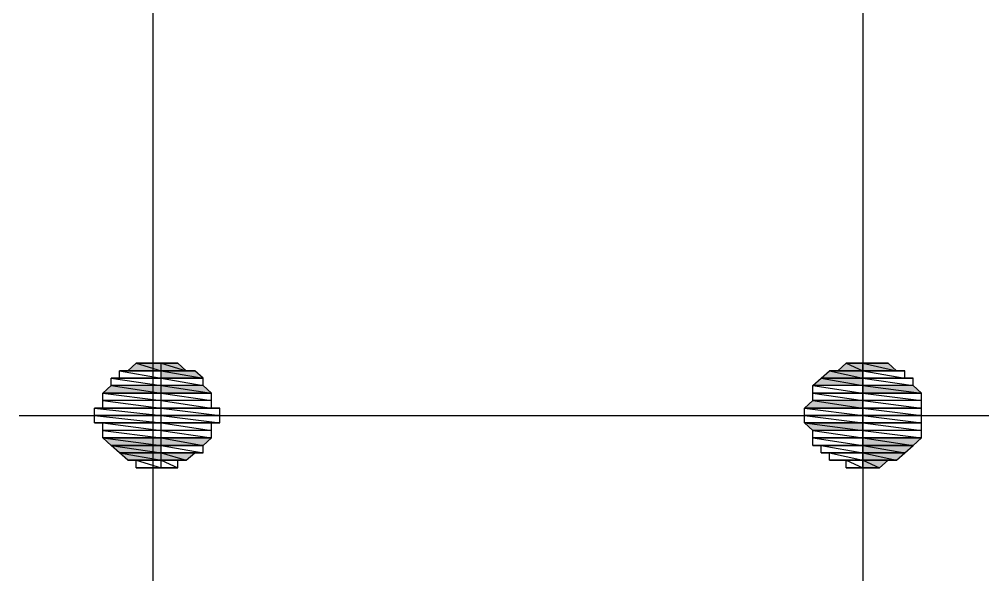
# Model space of a CAD drawing. Header units: millimetres. Extents: x 0 to 420, y 0 to 297.
# Drawn here: x 165.36 to 170.06, y 32.231 to 34.939 of the extents above; entities that cross this region are included whole.
import ezdxf

# ---------------------------------------------------------------- set-up
doc = ezdxf.new("R2010")
doc.units = ezdxf.units.MM

# ---------------------------------------------------------------- blocks, each defined once
blk = doc.blocks.new('0_TCM_4503_AIVD_AD_NOTE_BLOCK-43744247-2023')
at = {"linetype": 'Continuous'}
for points in [[(165.8899, 33.2253), (166.0529, 33.2253), (165.9307, 33.2617)], [(165.9307, 33.2617), (166.0529, 33.2253), (166.0529, 33.2617)], [(166.0529, 33.2617), (166.1751, 33.2253), (166.1344, 33.2617)], [(166.0529, 33.2253), (166.1751, 33.2253), (166.0529, 33.2617)], [(169.3533, 33.2253), (169.4755, 33.2253), (169.394, 33.2617)], [(169.394, 33.2617), (169.4755, 33.2253), (169.4755, 33.2617)], [(169.4755, 33.2617), (169.6385, 33.2253), (169.5978, 33.2617)], [(169.4755, 33.2253), (169.6385, 33.2253), (169.4755, 33.2617)], [(166.0529, 33.2253), (166.2566, 33.1889), (166.2159, 33.2253)], [(166.0529, 33.1889), (166.2566, 33.1889), (166.0529, 33.2253)], [(169.2311, 33.1526), (169.4755, 33.1526), (169.2718, 33.1889)], [(169.2718, 33.1889), (169.4755, 33.1889), (169.3126, 33.2253)], [(169.2718, 33.1889), (169.4755, 33.1526), (169.4755, 33.1889)], [(169.3126, 33.2253), (169.3533, 33.2253), (169.4755, 33.2253)], [(169.3126, 33.2253), (169.4755, 33.1889), (169.4755, 33.2253)], [(165.7677, 33.1162), (166.0529, 33.1162), (165.8084, 33.1526)], [(165.8084, 33.1526), (166.0529, 33.1162), (166.0529, 33.1526)], [(166.0529, 33.1526), (166.2974, 33.1162), (166.2566, 33.1526)], [(166.0529, 33.1162), (166.2974, 33.1162), (166.0529, 33.1526)], [(169.4755, 33.1526), (169.7608, 33.1162), (169.72, 33.1526)], [(169.4755, 33.1162), (169.7608, 33.1162), (169.4755, 33.1526)], [(169.1903, 33.0434), (169.4755, 33.0434), (169.2311, 33.0798)], [(169.2311, 33.0798), (169.4755, 33.0434), (169.4755, 33.0798)], [(169.1903, 32.9706), (169.4755, 32.9342), (169.4755, 32.9706)], [(169.2311, 32.9342), (169.4755, 32.9342), (169.1903, 32.9706)], [(165.7677, 32.8978), (166.0529, 32.8614), (166.0529, 32.8978)], [(165.8084, 32.8614), (166.0529, 32.8614), (165.7677, 32.8978)], [(166.0529, 32.8978), (166.2566, 32.8614), (166.2974, 32.8978)], [(166.0529, 32.8614), (166.2566, 32.8614), (166.0529, 32.8978)], [(169.4755, 32.8978), (169.72, 32.8614), (169.7608, 32.8978)], [(169.4755, 32.8614), (169.72, 32.8614), (169.4755, 32.8978)], [(165.8084, 32.8614), (166.0529, 32.8251), (166.0529, 32.8614)], [(165.8492, 32.8251), (166.0529, 32.8251), (165.8084, 32.8614)], [(169.4755, 32.8614), (169.6793, 32.8251), (169.72, 32.8614)], [(169.4755, 32.8251), (169.6793, 32.8251), (169.4755, 32.8614)], [(165.8492, 32.8251), (166.0529, 32.7887), (166.0529, 32.8251)], [(165.8899, 32.7887), (166.0529, 32.7887), (165.8492, 32.8251)], [(166.0529, 32.8251), (166.1751, 32.7887), (166.2159, 32.8251)], [(166.0529, 32.7887), (166.1751, 32.7887), (166.0529, 32.8251)], [(169.4755, 32.8251), (169.6385, 32.7887), (169.6793, 32.8251)], [(169.4755, 32.7887), (169.6385, 32.7887), (169.4755, 32.8251)], [(169.4755, 32.7887), (169.557, 32.7523), (169.5978, 32.7887)], [(169.4755, 32.7523), (169.557, 32.7523), (169.4755, 32.7887)]]:
    blk.add_hatch(color=7, dxfattribs=at).paths.add_polyline_path(points)
at = {"color": 7, "linetype": 'Continuous'}
for p, q in [((166.0122, 42.9578), (166.0122, 32.4414)), ((166.0122, 37.7012), (166.0122, 24.2736)), ((169.4755, 37.7376), (169.4755, 24.3464)), ((165.8899, 33.2253), (165.9307, 33.2617)), ((166.0529, 33.2617), (165.9307, 33.2617)), ((165.9307, 33.2617), (165.9714, 33.2617)), ((166.0529, 33.2617), (165.9307, 33.2617)), ((165.9307, 33.2617), (166.0529, 33.2617)), ((165.9307, 33.2617), (166.0529, 33.2617)), ((166.0529, 33.2617), (165.9307, 33.2617)), ((166.0529, 33.2617), (165.9307, 33.2617)), ((165.9307, 33.2617), (166.0529, 33.2253)), ((165.9307, 33.2617), (166.0529, 33.2253)), ((166.0529, 33.2617), (165.9714, 33.2617)), ((165.9714, 33.2617), (166.0122, 33.2617)), ((166.0529, 33.2617), (165.9714, 33.2617)), ((165.9714, 33.2617), (166.0529, 33.2617)), ((165.9714, 33.2617), (166.0529, 33.2617)), ((166.0122, 33.2617), (166.0529, 33.2617)), ((166.0529, 33.2617), (166.0122, 33.2617)), ((166.0122, 33.2617), (166.0529, 33.2617)), ((166.0122, 33.2617), (166.0529, 33.2617)), ((166.0529, 33.2617), (166.0122, 33.2617)), ((166.0529, 33.2253), (166.0529, 33.2617)), ((166.0529, 33.2617), (166.0936, 33.2617)), ((166.0936, 33.2617), (166.0529, 33.2617)), ((166.0936, 33.2617), (166.0529, 33.2617)), ((166.0529, 33.2617), (166.0936, 33.2617)), ((166.1344, 33.2617), (166.0529, 33.2617)), ((166.0529, 33.2617), (166.1344, 33.2617)), ((166.0529, 33.2617), (166.1344, 33.2617)), ((166.1344, 33.2617), (166.0529, 33.2617)), ((166.1344, 33.2617), (166.0529, 33.2617)), ((166.0529, 33.2617), (166.1344, 33.2617)), ((166.1344, 33.2617), (166.0529, 33.2617)), ((166.0529, 33.2617), (166.0936, 33.2617)), ((166.1344, 33.2617), (166.0529, 33.2617)), ((166.0529, 33.2617), (166.1751, 33.2253)), ((166.0529, 33.2617), (166.1751, 33.2253)), ((166.0529, 33.2253), (166.0529, 33.2617)), ((166.0936, 33.2617), (166.1344, 33.2617)), ((166.1751, 33.2253), (166.1344, 33.2617)), ((169.3533, 33.2253), (169.394, 33.2617)), ((169.4755, 33.2617), (169.394, 33.2617)), ((169.394, 33.2617), (169.4348, 33.2617)), ((169.4755, 33.2617), (169.394, 33.2617)), ((169.394, 33.2617), (169.4755, 33.2617)), ((169.394, 33.2617), (169.4755, 33.2617)), ((169.4755, 33.2617), (169.394, 33.2617)), ((169.4755, 33.2617), (169.394, 33.2617)), ((169.394, 33.2617), (169.4755, 33.2253)), ((169.394, 33.2617), (169.4755, 33.2253)), ((169.4755, 33.2617), (169.4348, 33.2617)), ((169.4348, 33.2617), (169.4755, 33.2617)), ((169.4755, 33.2617), (169.4348, 33.2617)), ((169.4348, 33.2617), (169.4755, 33.2617)), ((169.4348, 33.2617), (169.4755, 33.2617)), ((169.4755, 33.2253), (169.4755, 33.2617)), ((169.4755, 33.2617), (169.5163, 33.2617)), ((169.5163, 33.2617), (169.4755, 33.2617)), ((169.557, 33.2617), (169.4755, 33.2617)), ((169.4755, 33.2617), (169.557, 33.2617)), ((169.4755, 33.2617), (169.557, 33.2617)), ((169.557, 33.2617), (169.4755, 33.2617)), ((169.557, 33.2617), (169.4755, 33.2617)), ((169.4755, 33.2617), (169.557, 33.2617)), ((169.557, 33.2617), (169.4755, 33.2617)), ((169.4755, 33.2617), (169.5163, 33.2617)), ((169.5978, 33.2617), (169.4755, 33.2617)), ((169.4755, 33.2617), (169.5978, 33.2617)), ((169.5978, 33.2617), (169.4755, 33.2617)), ((169.4755, 33.2617), (169.557, 33.2617)), ((169.5978, 33.2617), (169.4755, 33.2617)), ((169.4755, 33.2617), (169.6385, 33.2253)), ((169.4755, 33.2617), (169.6385, 33.2253)), ((169.4755, 33.2253), (169.4755, 33.2617)), ((169.5163, 33.2617), (169.557, 33.2617)), ((169.557, 33.2617), (169.5978, 33.2617)), ((169.6385, 33.2253), (169.5978, 33.2617)), ((165.8492, 33.1889), (165.8084, 33.1889)), ((165.8084, 33.1889), (166.0529, 33.1889)), ((166.0529, 33.1889), (165.8084, 33.1889)), ((165.8084, 33.1889), (166.0529, 33.1526)), ((165.8084, 33.1889), (166.0529, 33.1526)), ((165.8084, 33.1526), (165.8084, 33.1889)), ((166.0529, 33.2253), (165.8492, 33.2253)), ((165.8492, 33.2253), (165.8899, 33.2253)), ((166.0529, 33.2253), (165.8492, 33.2253)), ((165.8492, 33.2253), (166.0529, 33.1889)), ((165.8492, 33.2253), (166.0529, 33.1889)), ((165.8492, 33.1889), (165.8492, 33.2253)), ((166.0529, 33.1889), (165.8492, 33.1889)), ((166.0529, 33.1889), (165.8492, 33.1889)), ((165.8492, 33.1889), (166.0529, 33.1889)), ((166.0529, 33.1889), (165.8492, 33.1889)), ((166.0529, 33.2253), (165.8899, 33.2253)), ((166.0529, 33.2253), (165.8899, 33.2253)), ((165.8899, 33.2253), (166.0529, 33.2253)), ((165.8899, 33.2253), (166.0529, 33.2253)), ((166.0529, 33.2253), (165.8899, 33.2253)), ((166.0529, 33.2253), (165.8899, 33.2253)), ((165.8899, 33.2253), (166.0529, 33.2253)), ((165.8899, 33.2253), (166.0529, 33.2253)), ((166.0529, 33.1889), (166.0529, 33.2253)), ((166.1751, 33.2253), (166.0529, 33.2253)), ((166.1751, 33.2253), (166.0529, 33.2253)), ((166.0529, 33.2253), (166.1751, 33.2253)), ((166.0529, 33.2253), (166.1751, 33.2253)), ((166.1751, 33.2253), (166.0529, 33.2253)), ((166.2159, 33.2253), (166.0529, 33.2253)), ((166.0529, 33.2253), (166.2159, 33.2253)), ((166.2159, 33.2253), (166.0529, 33.2253)), ((166.0529, 33.2253), (166.1751, 33.2253)), ((166.2159, 33.2253), (166.0529, 33.2253)), ((166.0529, 33.2253), (166.2566, 33.1889)), ((166.0529, 33.2253), (166.2566, 33.1889)), ((166.0529, 33.1889), (166.0529, 33.2253)), ((166.0529, 33.1526), (166.0529, 33.1889)), ((166.2566, 33.1889), (166.0529, 33.1889)), ((166.2566, 33.1889), (166.0529, 33.1889)), ((166.0529, 33.1889), (166.2566, 33.1889)), ((166.0529, 33.1889), (166.2566, 33.1889)), ((166.2566, 33.1889), (166.0529, 33.1889)), ((166.2566, 33.1889), (166.0529, 33.1889)), ((166.0529, 33.1889), (166.2566, 33.1526)), ((166.0529, 33.1889), (166.2566, 33.1526)), ((166.0529, 33.1526), (166.0529, 33.1889)), ((166.1751, 33.2253), (166.2159, 33.2253)), ((166.2566, 33.1889), (166.2159, 33.2253)), ((166.2566, 33.1526), (166.2566, 33.1889)), ((169.2311, 33.1526), (169.2718, 33.1889)), ((169.2718, 33.1889), (169.3126, 33.2253)), ((169.4755, 33.1889), (169.2718, 33.1889)), ((169.4755, 33.1889), (169.2718, 33.1889)), ((169.2718, 33.1889), (169.4755, 33.1889)), ((169.2718, 33.1889), (169.4755, 33.1889)), ((169.4755, 33.1889), (169.2718, 33.1889)), ((169.4755, 33.1889), (169.2718, 33.1889)), ((169.2718, 33.1889), (169.4755, 33.1526)), ((169.2718, 33.1889), (169.4755, 33.1526)), ((169.3533, 33.2253), (169.3126, 33.2253)), ((169.3126, 33.2253), (169.4755, 33.2253)), ((169.4755, 33.2253), (169.3126, 33.2253)), ((169.3126, 33.2253), (169.4755, 33.2253)), ((169.4755, 33.2253), (169.3126, 33.2253)), ((169.3126, 33.2253), (169.4755, 33.2253)), ((169.4755, 33.2253), (169.3126, 33.2253)), ((169.3126, 33.2253), (169.4755, 33.1889)), ((169.3126, 33.2253), (169.4755, 33.1889)), ((169.4755, 33.2253), (169.3533, 33.2253)), ((169.4755, 33.2253), (169.3533, 33.2253)), ((169.3533, 33.2253), (169.4755, 33.2253)), ((169.4755, 33.2253), (169.3533, 33.2253)), ((169.4755, 33.1889), (169.4755, 33.2253)), ((169.6385, 33.2253), (169.4755, 33.2253)), ((169.6385, 33.2253), (169.4755, 33.2253)), ((169.4755, 33.2253), (169.6385, 33.2253)), ((169.4755, 33.2253), (169.6385, 33.2253)), ((169.6385, 33.2253), (169.4755, 33.2253)), ((169.6793, 33.2253), (169.4755, 33.2253)), ((169.4755, 33.2253), (169.6793, 33.2253)), ((169.6793, 33.2253), (169.4755, 33.2253)), ((169.4755, 33.2253), (169.6385, 33.2253)), ((169.6793, 33.2253), (169.4755, 33.2253)), ((169.4755, 33.2253), (169.6793, 33.1889)), ((169.4755, 33.2253), (169.6793, 33.1889)), ((169.4755, 33.1889), (169.4755, 33.2253)), ((169.4755, 33.1526), (169.4755, 33.1889)), ((169.6793, 33.1889), (169.4755, 33.1889)), ((169.72, 33.1889), (169.4755, 33.1889)), ((169.4755, 33.1889), (169.72, 33.1889)), ((169.72, 33.1889), (169.4755, 33.1889)), ((169.4755, 33.1889), (169.6793, 33.1889)), ((169.72, 33.1889), (169.4755, 33.1889)), ((169.4755, 33.1889), (169.72, 33.1526)), ((169.4755, 33.1889), (169.72, 33.1526)), ((169.4755, 33.1526), (169.4755, 33.1889)), ((169.6385, 33.2253), (169.6793, 33.2253)), ((169.6793, 33.1889), (169.6793, 33.2253)), ((169.6793, 33.1889), (169.72, 33.1889)), ((169.72, 33.1526), (169.72, 33.1889)), ((165.7677, 33.1162), (165.8084, 33.1526)), ((166.0529, 33.1526), (165.8084, 33.1526)), ((166.0529, 33.1526), (165.8084, 33.1526)), ((165.8084, 33.1526), (166.0529, 33.1162)), ((165.8084, 33.1526), (166.0529, 33.1162)), ((166.0529, 33.1162), (166.0529, 33.1526)), ((166.2566, 33.1526), (166.0529, 33.1526)), ((166.2566, 33.1526), (166.0529, 33.1526)), ((166.0529, 33.1526), (166.2974, 33.1162)), ((166.0529, 33.1526), (166.2974, 33.1162)), ((166.0529, 33.1162), (166.0529, 33.1526)), ((166.2974, 33.1162), (166.2566, 33.1526)), ((169.4755, 33.1526), (169.2311, 33.1526)), ((169.4755, 33.1526), (169.2311, 33.1526)), ((169.2311, 33.1526), (169.4755, 33.1162)), ((169.2311, 33.1526), (169.4755, 33.1162)), ((169.2311, 33.1162), (169.2311, 33.1526)), ((169.4755, 33.1162), (169.4755, 33.1526)), ((169.72, 33.1526), (169.4755, 33.1526)), ((169.72, 33.1526), (169.4755, 33.1526)), ((169.4755, 33.1526), (169.7608, 33.1162)), ((169.4755, 33.1526), (169.7608, 33.1162)), ((169.4755, 33.1162), (169.4755, 33.1526)), ((169.7608, 33.1162), (169.72, 33.1526)), ((166.0529, 33.1162), (165.7677, 33.1162)), ((166.0529, 33.1162), (165.7677, 33.1162)), ((165.7677, 33.1162), (166.0529, 33.1162)), ((165.7677, 33.1162), (166.0529, 33.1162)), ((166.0529, 33.1162), (165.7677, 33.1162)), ((166.0529, 33.1162), (165.7677, 33.1162)), ((165.7677, 33.1162), (166.0529, 33.0798)), ((165.7677, 33.1162), (166.0529, 33.0798)), ((165.7677, 33.0798), (165.7677, 33.1162)), ((166.0529, 33.0798), (166.0529, 33.1162)), ((166.2974, 33.1162), (166.0529, 33.1162)), ((166.2974, 33.1162), (166.0529, 33.1162)), ((166.0529, 33.1162), (166.2974, 33.1162)), ((166.0529, 33.1162), (166.2974, 33.1162)), ((166.2974, 33.1162), (166.0529, 33.1162)), ((166.2974, 33.1162), (166.0529, 33.1162)), ((166.0529, 33.1162), (166.2974, 33.0798)), ((166.0529, 33.1162), (166.2974, 33.0798)), ((166.0529, 33.0798), (166.0529, 33.1162)), ((166.2974, 33.0798), (166.2974, 33.1162)), ((169.4755, 33.1162), (169.2311, 33.1162)), ((169.4755, 33.1162), (169.2311, 33.1162)), ((169.2311, 33.1162), (169.4755, 33.1162)), ((169.2311, 33.1162), (169.4755, 33.1162)), ((169.4755, 33.1162), (169.2311, 33.1162)), ((169.4755, 33.1162), (169.2311, 33.1162)), ((169.2311, 33.1162), (169.4755, 33.0798)), ((169.2311, 33.1162), (169.4755, 33.0798)), ((169.2311, 33.0798), (169.2311, 33.1162)), ((169.4755, 33.0798), (169.4755, 33.1162)), ((169.7608, 33.1162), (169.4755, 33.1162)), ((169.7608, 33.1162), (169.4755, 33.1162)), ((169.4755, 33.1162), (169.7608, 33.1162)), ((169.4755, 33.1162), (169.7608, 33.1162)), ((169.7608, 33.1162), (169.4755, 33.1162)), ((169.7608, 33.1162), (169.4755, 33.1162)), ((169.4755, 33.1162), (169.7608, 33.0798)), ((169.4755, 33.1162), (169.7608, 33.0798)), ((169.4755, 33.0798), (169.4755, 33.1162)), ((169.7608, 33.0798), (169.7608, 33.1162)), ((165.7677, 33.0434), (165.7269, 33.0434)), ((165.7269, 33.0434), (166.0529, 33.0434)), ((166.0529, 33.0434), (165.7269, 33.0434)), ((165.7269, 33.0434), (166.0529, 33.007)), ((165.7269, 33.0434), (166.0529, 33.007)), ((165.7269, 33.007), (165.7269, 33.0434)), ((166.0529, 33.0798), (165.7677, 33.0798)), ((166.0529, 33.0798), (165.7677, 33.0798)), ((165.7677, 33.0798), (166.0529, 33.0434)), ((165.7677, 33.0798), (166.0529, 33.0434)), ((165.7677, 33.0434), (165.7677, 33.0798)), ((166.0529, 33.0434), (165.7677, 33.0434)), ((166.0529, 33.0434), (165.7677, 33.0434)), ((165.7677, 33.0434), (166.0529, 33.0434)), ((166.0529, 33.0434), (165.7677, 33.0434)), ((166.0529, 33.0434), (166.0529, 33.0798)), ((166.2974, 33.0798), (166.0529, 33.0798)), ((166.2974, 33.0798), (166.0529, 33.0798)), ((166.0529, 33.0798), (166.2974, 33.0434)), ((166.0529, 33.0798), (166.2974, 33.0434)), ((166.0529, 33.0434), (166.0529, 33.0798)), ((166.0529, 33.007), (166.0529, 33.0434)), ((166.2974, 33.0434), (166.0529, 33.0434)), ((166.3381, 33.0434), (166.0529, 33.0434)), ((166.0529, 33.0434), (166.3381, 33.0434)), ((166.3381, 33.0434), (166.0529, 33.0434)), ((166.0529, 33.0434), (166.2974, 33.0434)), ((166.3381, 33.0434), (166.0529, 33.0434)), ((166.0529, 33.0434), (166.3381, 33.007)), ((166.0529, 33.0434), (166.3381, 33.007)), ((166.0529, 33.007), (166.0529, 33.0434)), ((166.2974, 33.0434), (166.2974, 33.0798)), ((166.2974, 33.0434), (166.3381, 33.0434)), ((166.3381, 33.007), (166.3381, 33.0434)), ((169.1903, 33.0434), (169.2311, 33.0798)), ((169.4755, 33.0434), (169.1903, 33.0434)), ((169.4755, 33.0434), (169.1903, 33.0434)), ((169.1903, 33.0434), (169.4755, 33.0434)), ((169.1903, 33.0434), (169.4755, 33.0434)), ((169.4755, 33.0434), (169.1903, 33.0434)), ((169.4755, 33.0434), (169.1903, 33.0434)), ((169.1903, 33.0434), (169.4755, 33.007)), ((169.1903, 33.0434), (169.4755, 33.007)), ((169.1903, 33.007), (169.1903, 33.0434)), ((169.4755, 33.0798), (169.2311, 33.0798)), ((169.4755, 33.0798), (169.2311, 33.0798)), ((169.2311, 33.0798), (169.4755, 33.0434)), ((169.2311, 33.0798), (169.4755, 33.0434)), ((169.4755, 33.0434), (169.4755, 33.0798)), ((169.7608, 33.0798), (169.4755, 33.0798)), ((169.7608, 33.0798), (169.4755, 33.0798)), ((169.4755, 33.0798), (169.7608, 33.0434)), ((169.4755, 33.0798), (169.7608, 33.0434)), ((169.4755, 33.0434), (169.4755, 33.0798)), ((169.4755, 33.007), (169.4755, 33.0434)), ((169.7608, 33.0434), (169.4755, 33.0434)), ((169.7608, 33.0434), (169.4755, 33.0434)), ((169.4755, 33.0434), (169.7608, 33.0434)), ((169.4755, 33.0434), (169.7608, 33.0434)), ((169.7608, 33.0434), (169.4755, 33.0434)), ((169.7608, 33.0434), (169.4755, 33.0434)), ((169.4755, 33.0434), (169.7608, 33.007)), ((169.4755, 33.0434), (169.7608, 33.007)), ((169.4755, 33.007), (169.4755, 33.0434)), ((169.7608, 33.0434), (169.7608, 33.0798)), ((169.7608, 33.007), (169.7608, 33.0434)), ((165.3602, 33.007), (173.5909, 33.007)), ((166.0529, 33.007), (165.7269, 33.007)), ((166.0529, 33.007), (165.7269, 33.007)), ((165.7269, 33.007), (166.0529, 32.9706)), ((165.7269, 33.007), (166.0529, 32.9706)), ((165.7269, 32.9706), (165.7269, 33.007)), ((166.0529, 32.9706), (166.0529, 33.007)), ((166.3381, 33.007), (166.0529, 33.007)), ((166.3381, 33.007), (166.0529, 33.007)), ((166.0529, 33.007), (166.3381, 32.9706)), ((166.0529, 33.007), (166.3381, 32.9706)), ((166.0529, 32.9706), (166.0529, 33.007)), ((166.3381, 32.9706), (166.3381, 33.007)), ((169.4755, 33.007), (169.1903, 33.007)), ((169.4755, 33.007), (169.1903, 33.007)), ((169.1903, 33.007), (169.4755, 32.9706)), ((169.1903, 33.007), (169.4755, 32.9706)), ((169.1903, 32.9706), (169.1903, 33.007)), ((169.4755, 32.9706), (169.4755, 33.007)), ((169.7608, 33.007), (169.4755, 33.007)), ((169.7608, 33.007), (169.4755, 33.007)), ((169.4755, 33.007), (169.7608, 32.9706)), ((169.4755, 33.007), (169.7608, 32.9706)), ((169.4755, 32.9706), (169.4755, 33.007)), ((169.7608, 32.9706), (169.7608, 33.007)), ((166.0529, 32.9706), (165.7269, 32.9706)), ((166.0529, 32.9706), (165.7269, 32.9706)), ((165.7269, 32.9706), (165.7677, 32.9706)), ((165.7269, 32.9706), (166.0529, 32.9706)), ((166.0529, 32.9706), (165.7269, 32.9706)), ((165.7677, 32.9706), (166.0529, 32.9706)), ((166.0529, 32.9706), (165.7677, 32.9706)), ((165.7677, 32.9706), (166.0529, 32.9342)), ((165.7677, 32.9706), (166.0529, 32.9342)), ((165.7677, 32.9342), (165.7677, 32.9706)), ((166.0529, 32.9342), (166.0529, 32.9706)), ((166.3381, 32.9706), (166.0529, 32.9706)), ((166.2974, 32.9706), (166.0529, 32.9706)), ((166.0529, 32.9706), (166.2974, 32.9706)), ((166.2974, 32.9706), (166.0529, 32.9706)), ((166.0529, 32.9706), (166.3381, 32.9706)), ((166.2974, 32.9706), (166.0529, 32.9706)), ((166.0529, 32.9706), (166.2974, 32.9342)), ((166.0529, 32.9706), (166.2974, 32.9342)), ((166.0529, 32.9342), (166.0529, 32.9706)), ((166.3381, 32.9706), (166.2974, 32.9706)), ((166.2974, 32.9342), (166.2974, 32.9706)), ((169.4755, 32.9706), (169.1903, 32.9706)), ((169.4755, 32.9706), (169.1903, 32.9706)), ((169.1903, 32.9706), (169.4755, 32.9706)), ((169.1903, 32.9706), (169.4755, 32.9706)), ((169.4755, 32.9706), (169.1903, 32.9706)), ((169.4755, 32.9706), (169.1903, 32.9706)), ((169.1903, 32.9706), (169.4755, 32.9342)), ((169.1903, 32.9706), (169.4755, 32.9342)), ((169.2311, 32.9342), (169.1903, 32.9706)), ((169.7608, 32.9706), (169.4755, 32.9706)), ((169.4755, 32.9706), (169.7608, 32.9342)), ((169.4755, 32.9706), (169.7608, 32.9342)), ((169.4755, 32.9342), (169.4755, 32.9706)), ((169.4755, 32.9342), (169.4755, 32.9706)), ((169.7608, 32.9706), (169.4755, 32.9706)), ((169.7608, 32.9706), (169.4755, 32.9706)), ((169.4755, 32.9706), (169.7608, 32.9706)), ((169.4755, 32.9706), (169.7608, 32.9706)), ((169.7608, 32.9706), (169.4755, 32.9706)), ((169.7608, 32.9342), (169.7608, 32.9706)), ((166.0529, 32.9342), (165.7677, 32.9342)), ((166.0529, 32.9342), (165.7677, 32.9342)), ((165.7677, 32.9342), (166.0529, 32.8978)), ((165.7677, 32.9342), (166.0529, 32.8978)), ((165.7677, 32.8978), (165.7677, 32.9342)), ((166.0529, 32.8978), (165.7677, 32.8978)), ((166.0529, 32.8978), (165.7677, 32.8978)), ((165.7677, 32.8978), (166.0529, 32.8978)), ((165.7677, 32.8978), (166.0529, 32.8978)), ((166.0529, 32.8978), (165.7677, 32.8978)), ((166.0529, 32.8978), (165.7677, 32.8978)), ((165.7677, 32.8978), (166.0529, 32.8614)), ((165.7677, 32.8978), (166.0529, 32.8614)), ((165.8084, 32.8614), (165.7677, 32.8978)), ((166.0529, 32.8978), (166.0529, 32.9342)), ((166.2974, 32.9342), (166.0529, 32.9342)), ((166.2974, 32.9342), (166.0529, 32.9342)), ((166.0529, 32.9342), (166.2974, 32.8978)), ((166.0529, 32.9342), (166.2974, 32.8978)), ((166.0529, 32.8978), (166.0529, 32.9342)), ((166.0529, 32.8614), (166.0529, 32.8978)), ((166.2974, 32.8978), (166.0529, 32.8978)), ((166.2974, 32.8978), (166.0529, 32.8978)), ((166.0529, 32.8978), (166.2974, 32.8978)), ((166.0529, 32.8978), (166.2974, 32.8978)), ((166.2974, 32.8978), (166.0529, 32.8978)), ((166.2974, 32.8978), (166.0529, 32.8978)), ((166.0529, 32.8978), (166.2566, 32.8614)), ((166.0529, 32.8978), (166.2566, 32.8614)), ((166.0529, 32.8614), (166.0529, 32.8978)), ((166.2566, 32.8614), (166.2974, 32.8978)), ((166.2974, 32.8978), (166.2974, 32.9342)), ((169.4755, 32.9342), (169.2311, 32.9342)), ((169.4755, 32.9342), (169.2311, 32.9342)), ((169.2311, 32.9342), (169.4755, 32.8978)), ((169.2311, 32.9342), (169.4755, 32.8978)), ((169.2311, 32.8978), (169.2311, 32.9342)), ((169.4755, 32.8978), (169.2311, 32.8978)), ((169.4755, 32.8978), (169.2311, 32.8978)), ((169.2311, 32.8978), (169.4755, 32.8978)), ((169.2311, 32.8978), (169.4755, 32.8978)), ((169.4755, 32.8978), (169.2311, 32.8978)), ((169.4755, 32.8978), (169.2311, 32.8978)), ((169.2311, 32.8978), (169.4755, 32.8614)), ((169.2311, 32.8978), (169.4755, 32.8614)), ((169.2311, 32.8614), (169.2311, 32.8978)), ((169.7608, 32.9342), (169.4755, 32.9342)), ((169.7608, 32.9342), (169.4755, 32.9342)), ((169.4755, 32.9342), (169.7608, 32.8978)), ((169.4755, 32.9342), (169.7608, 32.8978)), ((169.4755, 32.8978), (169.4755, 32.9342)), ((169.4755, 32.8978), (169.4755, 32.9342)), ((169.7608, 32.8978), (169.4755, 32.8978)), ((169.7608, 32.8978), (169.4755, 32.8978)), ((169.4755, 32.8978), (169.7608, 32.8978)), ((169.4755, 32.8978), (169.7608, 32.8978)), ((169.7608, 32.8978), (169.4755, 32.8978)), ((169.7608, 32.8978), (169.4755, 32.8978)), ((169.4755, 32.8978), (169.72, 32.8614)), ((169.4755, 32.8978), (169.72, 32.8614)), ((169.4755, 32.8614), (169.4755, 32.8978)), ((169.4755, 32.8614), (169.4755, 32.8978)), ((169.72, 32.8614), (169.7608, 32.8978)), ((169.7608, 32.8978), (169.7608, 32.9342)), ((166.0529, 32.8614), (165.8084, 32.8614)), ((166.0529, 32.8614), (165.8084, 32.8614)), ((165.8084, 32.8614), (166.0529, 32.8614)), ((165.8084, 32.8614), (166.0529, 32.8614)), ((166.0529, 32.8614), (165.8084, 32.8614)), ((166.0529, 32.8614), (165.8084, 32.8614)), ((165.8084, 32.8614), (166.0529, 32.8251)), ((165.8084, 32.8614), (166.0529, 32.8251)), ((165.8492, 32.8251), (165.8084, 32.8614)), ((166.0529, 32.8251), (166.0529, 32.8614)), ((166.2566, 32.8614), (166.0529, 32.8614)), ((166.2566, 32.8614), (166.0529, 32.8614)), ((166.0529, 32.8614), (166.2566, 32.8614)), ((166.0529, 32.8614), (166.2566, 32.8614)), ((166.2566, 32.8614), (166.0529, 32.8614)), ((166.2566, 32.8614), (166.0529, 32.8614)), ((166.0529, 32.8614), (166.2566, 32.8251)), ((166.0529, 32.8614), (166.2566, 32.8251)), ((166.0529, 32.8251), (166.0529, 32.8614)), ((166.2566, 32.8251), (166.2566, 32.8614)), ((169.4755, 32.8614), (169.2311, 32.8614)), ((169.4755, 32.8614), (169.2311, 32.8614)), ((169.2311, 32.8614), (169.2718, 32.8614)), ((169.2311, 32.8614), (169.4755, 32.8614)), ((169.4755, 32.8614), (169.2311, 32.8614)), ((169.2718, 32.8614), (169.4755, 32.8614)), ((169.4755, 32.8614), (169.2718, 32.8614)), ((169.2718, 32.8614), (169.4755, 32.8251)), ((169.2718, 32.8614), (169.4755, 32.8251)), ((169.2718, 32.8251), (169.2718, 32.8614)), ((169.72, 32.8614), (169.4755, 32.8614)), ((169.72, 32.8614), (169.4755, 32.8614)), ((169.4755, 32.8614), (169.72, 32.8614)), ((169.4755, 32.8614), (169.72, 32.8614)), ((169.72, 32.8614), (169.4755, 32.8614)), ((169.72, 32.8614), (169.4755, 32.8614)), ((169.4755, 32.8614), (169.6793, 32.8251)), ((169.4755, 32.8614), (169.6793, 32.8251)), ((169.4755, 32.8251), (169.4755, 32.8614)), ((169.4755, 32.8251), (169.4755, 32.8614)), ((169.6793, 32.8251), (169.72, 32.8614)), ((166.0529, 32.8251), (165.8492, 32.8251)), ((166.0529, 32.8251), (165.8492, 32.8251)), ((165.8492, 32.8251), (166.0529, 32.8251)), ((165.8492, 32.8251), (166.0529, 32.8251)), ((166.0529, 32.8251), (165.8492, 32.8251)), ((166.0529, 32.8251), (165.8492, 32.8251)), ((165.8492, 32.8251), (166.0529, 32.7887)), ((165.8492, 32.8251), (166.0529, 32.7887)), ((165.8899, 32.7887), (165.8492, 32.8251)), ((166.0529, 32.7887), (166.0529, 32.8251)), ((166.2566, 32.8251), (166.0529, 32.8251)), ((166.2159, 32.8251), (166.0529, 32.8251)), ((166.0529, 32.8251), (166.2159, 32.8251)), ((166.2159, 32.8251), (166.0529, 32.8251)), ((166.0529, 32.8251), (166.2566, 32.8251)), ((166.2159, 32.8251), (166.0529, 32.8251)), ((166.0529, 32.8251), (166.1751, 32.7887)), ((166.0529, 32.8251), (166.1751, 32.7887)), ((166.0529, 32.7887), (166.0529, 32.8251)), ((166.1751, 32.7887), (166.2159, 32.8251)), ((166.2566, 32.8251), (166.2159, 32.8251)), ((169.4755, 32.8251), (169.2718, 32.8251)), ((169.4755, 32.8251), (169.2718, 32.8251)), ((169.2718, 32.8251), (169.3126, 32.8251)), ((169.2718, 32.8251), (169.4755, 32.8251)), ((169.4755, 32.8251), (169.2718, 32.8251)), ((169.3126, 32.8251), (169.4755, 32.8251)), ((169.4755, 32.8251), (169.3126, 32.8251)), ((169.3126, 32.8251), (169.4755, 32.7887)), ((169.3126, 32.8251), (169.4755, 32.7887)), ((169.3126, 32.7887), (169.3126, 32.8251)), ((169.6793, 32.8251), (169.4755, 32.8251)), ((169.6793, 32.8251), (169.4755, 32.8251)), ((169.4755, 32.8251), (169.6793, 32.8251)), ((169.4755, 32.8251), (169.6793, 32.8251)), ((169.6793, 32.8251), (169.4755, 32.8251)), ((169.6793, 32.8251), (169.4755, 32.8251)), ((169.4755, 32.8251), (169.6385, 32.7887)), ((169.4755, 32.8251), (169.6385, 32.7887)), ((169.4755, 32.7887), (169.4755, 32.8251)), ((169.4755, 32.7887), (169.4755, 32.8251)), ((169.6385, 32.7887), (169.6793, 32.8251)), ((166.0529, 32.7887), (165.8899, 32.7887)), ((166.0529, 32.7887), (165.8899, 32.7887)), ((165.8899, 32.7887), (166.0529, 32.7887)), ((165.8899, 32.7887), (166.0529, 32.7887)), ((166.0529, 32.7887), (165.8899, 32.7887)), ((166.0529, 32.7887), (165.8899, 32.7887)), ((165.8899, 32.7887), (166.0529, 32.7887)), ((165.8899, 32.7887), (166.0529, 32.7887)), ((165.9307, 32.7887), (165.8899, 32.7887)), ((166.0529, 32.7887), (165.9307, 32.7887)), ((166.0529, 32.7887), (165.9307, 32.7887)), ((165.9307, 32.7887), (166.0529, 32.7523)), ((165.9307, 32.7887), (166.0529, 32.7523)), ((165.9307, 32.7523), (165.9307, 32.7887)), ((166.0529, 32.7523), (166.0529, 32.7887)), ((166.1751, 32.7887), (166.0529, 32.7887)), ((166.1751, 32.7887), (166.0529, 32.7887)), ((166.0529, 32.7887), (166.1751, 32.7887)), ((166.0529, 32.7887), (166.1751, 32.7887)), ((166.1751, 32.7887), (166.0529, 32.7887)), ((166.1344, 32.7887), (166.0529, 32.7887)), ((166.0529, 32.7887), (166.1344, 32.7887)), ((166.1344, 32.7887), (166.0529, 32.7887)), ((166.0529, 32.7887), (166.1751, 32.7887)), ((166.1344, 32.7887), (166.0529, 32.7887)), ((166.0529, 32.7887), (166.1344, 32.7523)), ((166.0529, 32.7887), (166.1344, 32.7523)), ((166.0529, 32.7523), (166.0529, 32.7887)), ((166.1751, 32.7887), (166.1344, 32.7887)), ((166.1344, 32.7523), (166.1344, 32.7887)), ((169.4755, 32.7887), (169.3126, 32.7887)), ((169.4755, 32.7887), (169.3126, 32.7887)), ((169.3126, 32.7887), (169.3533, 32.7887)), ((169.3126, 32.7887), (169.4755, 32.7887)), ((169.4755, 32.7887), (169.3126, 32.7887)), ((169.3533, 32.7887), (169.4755, 32.7887)), ((169.4755, 32.7887), (169.3533, 32.7887)), ((169.3533, 32.7887), (169.4755, 32.7887)), ((169.3533, 32.7887), (169.4755, 32.7887)), ((169.394, 32.7887), (169.3533, 32.7887)), ((169.4755, 32.7887), (169.394, 32.7887)), ((169.4755, 32.7887), (169.394, 32.7887)), ((169.394, 32.7887), (169.4755, 32.7523)), ((169.394, 32.7887), (169.4755, 32.7523)), ((169.394, 32.7523), (169.394, 32.7887)), ((169.6385, 32.7887), (169.4755, 32.7887)), ((169.6385, 32.7887), (169.4755, 32.7887)), ((169.4755, 32.7887), (169.6385, 32.7887)), ((169.4755, 32.7887), (169.6385, 32.7887)), ((169.6385, 32.7887), (169.4755, 32.7887)), ((169.5978, 32.7887), (169.4755, 32.7887)), ((169.4755, 32.7887), (169.5978, 32.7887)), ((169.5978, 32.7887), (169.4755, 32.7887)), ((169.4755, 32.7887), (169.6385, 32.7887)), ((169.5978, 32.7887), (169.4755, 32.7887)), ((169.4755, 32.7887), (169.557, 32.7523)), ((169.4755, 32.7887), (169.557, 32.7523)), ((169.4755, 32.7523), (169.4755, 32.7887)), ((169.4755, 32.7523), (169.4755, 32.7887)), ((169.557, 32.7523), (169.5978, 32.7887)), ((169.6385, 32.7887), (169.5978, 32.7887)), ((166.0529, 32.7523), (165.9307, 32.7523)), ((166.0529, 32.7523), (165.9307, 32.7523)), ((165.9307, 32.7523), (165.9714, 32.7523)), ((165.9307, 32.7523), (166.0529, 32.7523)), ((166.0529, 32.7523), (165.9307, 32.7523)), ((165.9714, 32.7523), (166.0529, 32.7523)), ((166.0122, 32.7523), (165.9714, 32.7523)), ((165.9714, 32.7523), (166.0529, 32.7523)), ((165.9714, 32.7523), (166.0529, 32.7523)), ((166.0529, 32.7523), (165.9714, 32.7523)), ((166.0529, 32.7523), (166.0122, 32.7523)), ((166.0122, 32.7523), (166.0529, 32.7523)), ((166.0529, 32.7523), (166.0122, 32.7523)), ((166.1344, 32.7523), (166.0529, 32.7523)), ((166.0936, 32.7523), (166.0529, 32.7523)), ((166.0529, 32.7523), (166.0936, 32.7523)), ((166.0936, 32.7523), (166.0529, 32.7523)), ((166.0529, 32.7523), (166.1344, 32.7523)), ((166.0529, 32.7523), (166.0936, 32.7523)), ((166.0936, 32.7523), (166.0529, 32.7523)), ((166.1344, 32.7523), (166.0936, 32.7523)), ((169.4755, 32.7523), (169.394, 32.7523)), ((169.4755, 32.7523), (169.394, 32.7523)), ((169.394, 32.7523), (169.4348, 32.7523)), ((169.394, 32.7523), (169.4755, 32.7523)), ((169.4755, 32.7523), (169.394, 32.7523)), ((169.4348, 32.7523), (169.4755, 32.7523)), ((169.4755, 32.7523), (169.4348, 32.7523)), ((169.4348, 32.7523), (169.4755, 32.7523)), ((169.4755, 32.7523), (169.4348, 32.7523)), ((169.4348, 32.7523), (169.4755, 32.7523)), ((169.557, 32.7523), (169.4755, 32.7523)), ((169.557, 32.7523), (169.4755, 32.7523)), ((169.4755, 32.7523), (169.557, 32.7523)), ((169.4755, 32.7523), (169.557, 32.7523)), ((169.557, 32.7523), (169.4755, 32.7523)), ((169.4755, 32.7523), (169.5163, 32.7523)), ((169.5163, 32.7523), (169.4755, 32.7523)), ((169.5163, 32.7523), (169.4755, 32.7523)), ((169.4755, 32.7523), (169.5163, 32.7523)), ((169.5163, 32.7523), (169.4755, 32.7523)), ((169.4755, 32.7523), (169.557, 32.7523)), ((169.557, 32.7523), (169.5163, 32.7523))]:
    blk.add_line(p, q, dxfattribs=at)

msp = doc.modelspace()

# ---------------------------------------------------------------- block references
msp.add_blockref('0_TCM_4503_AIVD_AD_NOTE_BLOCK-43744247-2023', (0, 0))

doc.saveas('drawing.dxf')
